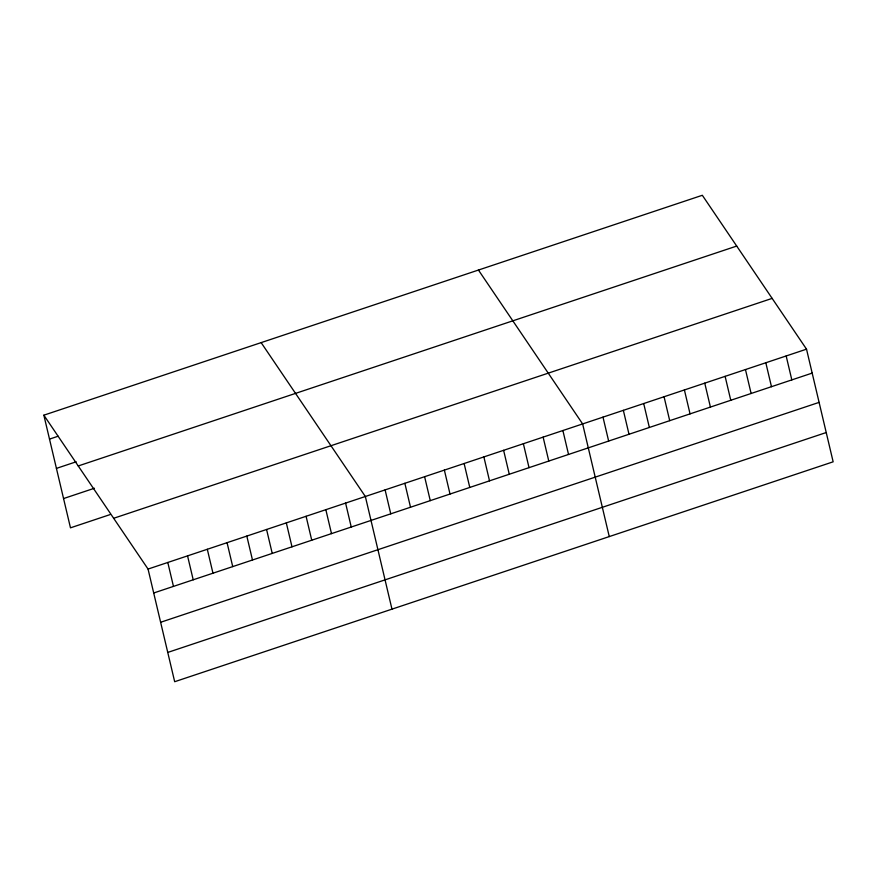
<?xml version="1.0" encoding="UTF-8"?>
<svg xmlns="http://www.w3.org/2000/svg" width="877" height="877" viewBox="0 0 877 877"><rect width="100%" height="100%" fill="white"/><g stroke="black" fill="none" stroke-linecap="round" stroke-linejoin="round"><path stroke-width="1.32" d="M43.85 415.183L702.324 195.286L806.522 349.167L833.15 461.817L174.676 681.714L148.049 569.063L43.85 415.183L70.478 527.833L109.987 514.635M49.507 439.114L58.145 436.22M56.424 468.384L76.178 461.795M78.239 465.961L736.713 246.064M63.561 498.553L94.42 488.248M113.659 518.285L772.133 298.388M148.049 569.063L806.522 349.167M153.705 592.995L812.179 373.098M160.623 622.275L819.096 402.379M167.748 652.433L826.233 432.536M478.447 270.05L582.635 423.931L609.263 536.581M261.149 342.622L365.347 496.503L391.975 609.153M786.165 355.963L791.821 379.894M765.818 362.76L771.475 386.691M745.461 369.557L751.118 393.488M725.115 376.354L730.771 400.285M704.757 383.15L710.414 407.081M684.4 389.947L690.056 413.878M664.053 396.744L669.71 420.675M643.696 403.541L649.353 427.472M623.35 410.337L629.006 434.268M602.992 417.134L608.649 441.065M562.881 430.53L568.537 454.461M543.126 437.13L548.783 461.061M523.372 443.729L529.028 467.66M503.617 450.329L509.274 474.249M483.874 456.917L489.519 480.848M464.119 463.516L469.776 487.448M444.365 470.116L450.022 494.047M424.611 476.715L430.267 500.635M404.856 483.304L410.513 507.235M385.102 489.903L390.758 513.834M345.593 503.102L351.249 527.022M325.838 509.69L331.495 533.622M306.084 516.29L311.741 540.221M286.33 522.889L291.986 546.82M266.575 529.489L272.232 553.42M246.821 536.088L252.477 560.008M227.066 542.677L232.723 566.608M207.312 549.276L212.968 573.207M187.557 555.875L193.214 579.807M167.803 562.475L173.46 586.395"/></g></svg>
